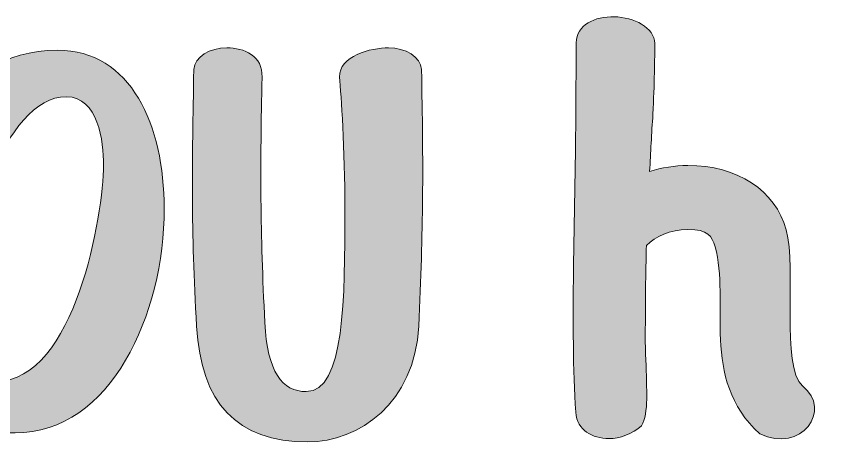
# Model space of a CAD drawing. Header units: inches. Extents: x 105 to 975, y -976 to -104.
# Drawn here: x 524.2 to 731.4, y -644.9 to -533.8 of the extents above; entities that cross this region are included whole.
import ezdxf

# ---------------------------------------------------------------- set-up
doc = ezdxf.new("R2010")
doc.units = ezdxf.units.IN
doc.header["$MEASUREMENT"] = 0
doc.layers.add('Layer 1', color=7, linetype='Continuous')

# ---------------------------------------------------------------- blocks, each defined once
blk = doc.blocks.new('block 5')
at = {"layer": 'Layer 1', "true_color": 0xffffff}
h = blk.add_hatch(color=7, dxfattribs=at)
h.dxf.hatch_style = 2
edge = h.paths.add_edge_path()
edge.add_spline(control_points=[(723.76, -627.72), (731.4, -633.81), (723.52, -644.92), (712.89, -639.9), (697.48, -625.69), (705.48, -606.22), (701.54, -592.36), (700.71, -589.62), (699.87, -587.95), (694.62, -587.95), (690.08, -587.95), (686.49, -589.86), (684.1, -592.01), (683.98, -597.62), (683.86, -603.23), (683.86, -608.85), (683.86, -612.67), (683.75, -616.97), (683.98, -621.15), (684.1, -624.61), (684.22, -628.55), (684.22, -631.06), (684.1, -633.81), (683.86, -636.2), (682.91, -637.87), (680.52, -639.9), (677.3, -641.1), (674.67, -641.1), (670.25, -640.98), (666.55, -639.06), (666.19, -634.41), (664.75, -613.03), (666.07, -584.48), (666.19, -559.52), (666.19, -559.52), (666.31, -540.53), (666.31, -540.53), (666.43, -535.99), (670.97, -533.84), (675.98, -533.96), (680.88, -534.08), (686.13, -536.59), (686.25, -540.77), (686.25, -544.23), (686.13, -551.16), (685.78, -558.68), (685.42, -563.58), (685.18, -568.48), (684.94, -573.25), (688.05, -572.3), (691.27, -571.7), (694.62, -571.7), (707.16, -571.7), (716.95, -578.03), (719.58, -588.06), (722.33, -597.86), (718.14, -622.7), (723.76, -627.72)], knot_values=[0, 0, 0, 0, 1, 1, 1, 2, 2, 2, 3, 3, 3, 4, 4, 4, 5, 5, 5, 6, 6, 6, 7, 7, 7, 8, 8, 8, 9, 9, 9, 10, 10, 10, 11, 11, 11, 12, 12, 12, 13, 13, 13, 14, 14, 14, 15, 15, 15, 16, 16, 16, 17, 17, 17, 18, 18, 18, 19, 19, 19, 19], degree=3, periodic=1)
h = blk.add_hatch(color=7, dxfattribs=at)
h.dxf.hatch_style = 2
edge = h.paths.add_edge_path()
edge.add_spline(control_points=[(561.7, -582.69), (561.7, -609.44), (548.2, -639.66), (523.84, -639.66), (504.13, -639.66), (494.33, -619), (494.33, -596.78), (494.33, -570.75), (507.71, -542.44), (534.59, -542.44), (553.22, -542.44), (561.7, -561.43), (561.7, -582.69)], knot_values=[0, 0, 0, 0, 1, 1, 1, 2, 2, 2, 3, 3, 3, 4, 4, 4, 4], degree=3, periodic=1)
edge = h.paths.add_edge_path()
edge.add_spline(control_points=[(519.06, -626.52), (539.12, -626.52), (546.29, -583.88), (546.29, -571.58), (546.29, -565.73), (544.98, -554.26), (536.85, -554.26), (521.21, -554.26), (509.86, -589.74), (509.86, -610.88), (509.86, -616.85), (511.17, -626.52), (519.06, -626.52)], knot_values=[0, 0, 0, 0, 1, 1, 1, 2, 2, 2, 3, 3, 3, 4, 4, 4, 4], degree=3, periodic=1)
h = blk.add_hatch(color=7, dxfattribs=at)
h.dxf.hatch_style = 2
edge = h.paths.add_edge_path()
edge.add_spline(control_points=[(607.56, -583.05), (607.56, -567.04), (606.6, -554.14), (606.24, -549.25), (606, -543.87), (614.24, -541.84), (618.66, -541.84), (622.84, -541.84), (626.9, -544.11), (627.02, -547.33), (627.5, -571.58), (627.5, -587.95), (626.31, -612.55), (625.35, -632.02), (611.14, -641.93), (598.12, -641.93), (580.08, -641.93), (571.01, -632.02), (569.93, -612.55), (568.5, -587.71), (568.74, -571.58), (569.22, -547.33), (569.33, -544.11), (573.39, -541.84), (577.58, -541.84), (581.99, -541.84), (586.77, -543.87), (586.53, -549.25), (586.06, -571.94), (586.06, -588.54), (587.25, -611.59), (587.85, -624.13), (591.67, -629.15), (597.76, -629.15), (607.56, -629.15), (607.56, -605.26), (607.56, -583.05)], knot_values=[0, 0, 0, 0, 1, 1, 1, 2, 2, 2, 3, 3, 3, 4, 4, 4, 5, 5, 5, 6, 6, 6, 7, 7, 7, 8, 8, 8, 9, 9, 9, 10, 10, 10, 11, 11, 11, 12, 12, 12, 12], degree=3, periodic=1)
at = {"layer": 'Layer 1', "lineweight": 0}
for points, knots in [([(723.76, -627.72), (731.4, -633.81), (723.52, -644.92), (712.89, -639.9), (697.48, -625.69), (705.48, -606.22), (701.54, -592.36), (700.71, -589.62), (699.87, -587.95), (694.62, -587.95), (690.08, -587.95), (686.49, -589.86), (684.1, -592.01), (683.98, -597.62), (683.86, -603.23), (683.86, -608.85), (683.86, -612.67), (683.75, -616.97), (683.98, -621.15), (684.1, -624.61), (684.22, -628.55), (684.22, -631.06), (684.1, -633.81), (683.86, -636.2), (682.91, -637.87), (680.52, -639.9), (677.3, -641.1), (674.67, -641.1), (670.25, -640.98), (666.55, -639.06), (666.19, -634.41), (664.75, -613.03), (666.07, -584.48), (666.19, -559.52), (666.19, -559.52), (666.31, -540.53), (666.31, -540.53), (666.43, -535.99), (670.97, -533.84), (675.98, -533.96), (680.88, -534.08), (686.13, -536.59), (686.25, -540.77), (686.25, -544.23), (686.13, -551.16), (685.78, -558.68), (685.42, -563.58), (685.18, -568.48), (684.94, -573.25), (688.05, -572.3), (691.27, -571.7), (694.62, -571.7), (707.16, -571.7), (716.95, -578.03), (719.58, -588.06), (722.33, -597.86), (718.14, -622.7), (723.76, -627.72)], [0, 0, 0, 0, 1, 1, 1, 2, 2, 2, 3, 3, 3, 4, 4, 4, 5, 5, 5, 6, 6, 6, 7, 7, 7, 8, 8, 8, 9, 9, 9, 10, 10, 10, 11, 11, 11, 12, 12, 12, 13, 13, 13, 14, 14, 14, 15, 15, 15, 16, 16, 16, 17, 17, 17, 18, 18, 18, 19, 19, 19, 19]), ([(561.7, -582.69), (561.7, -609.44), (548.2, -639.66), (523.84, -639.66), (504.13, -639.66), (494.33, -619), (494.33, -596.78), (494.33, -570.75), (507.71, -542.44), (534.59, -542.44), (553.22, -542.44), (561.7, -561.43), (561.7, -582.69)], [0, 0, 0, 0, 1, 1, 1, 2, 2, 2, 3, 3, 3, 4, 4, 4, 4]), ([(607.56, -583.05), (607.56, -567.04), (606.6, -554.14), (606.24, -549.25), (606, -543.87), (614.24, -541.84), (618.66, -541.84), (622.84, -541.84), (626.9, -544.11), (627.02, -547.33), (627.5, -571.58), (627.5, -587.95), (626.31, -612.55), (625.35, -632.02), (611.14, -641.93), (598.12, -641.93), (580.08, -641.93), (571.01, -632.02), (569.93, -612.55), (568.5, -587.71), (568.74, -571.58), (569.22, -547.33), (569.33, -544.11), (573.39, -541.84), (577.58, -541.84), (581.99, -541.84), (586.77, -543.87), (586.53, -549.25), (586.06, -571.94), (586.06, -588.54), (587.25, -611.59), (587.85, -624.13), (591.67, -629.15), (597.76, -629.15), (607.56, -629.15), (607.56, -605.26), (607.56, -583.05)], [0, 0, 0, 0, 1, 1, 1, 2, 2, 2, 3, 3, 3, 4, 4, 4, 5, 5, 5, 6, 6, 6, 7, 7, 7, 8, 8, 8, 9, 9, 9, 10, 10, 10, 11, 11, 11, 12, 12, 12, 12]), ([(519.06, -626.52), (539.12, -626.52), (546.29, -583.88), (546.29, -571.58), (546.29, -565.73), (544.98, -554.26), (536.85, -554.26), (521.21, -554.26), (509.86, -589.74), (509.86, -610.88), (509.86, -616.85), (511.17, -626.52), (519.06, -626.52)], [0, 0, 0, 0, 1, 1, 1, 2, 2, 2, 3, 3, 3, 4, 4, 4, 4])]:
    blk.add_open_spline(points, degree=3, knots=knots, dxfattribs=at)

msp = doc.modelspace()

# ---------------------------------------------------------------- block references
at = {"layer": 'Layer 1'}
msp.add_blockref('block 5', (0, 0), dxfattribs=at)

doc.saveas('drawing.dxf')
